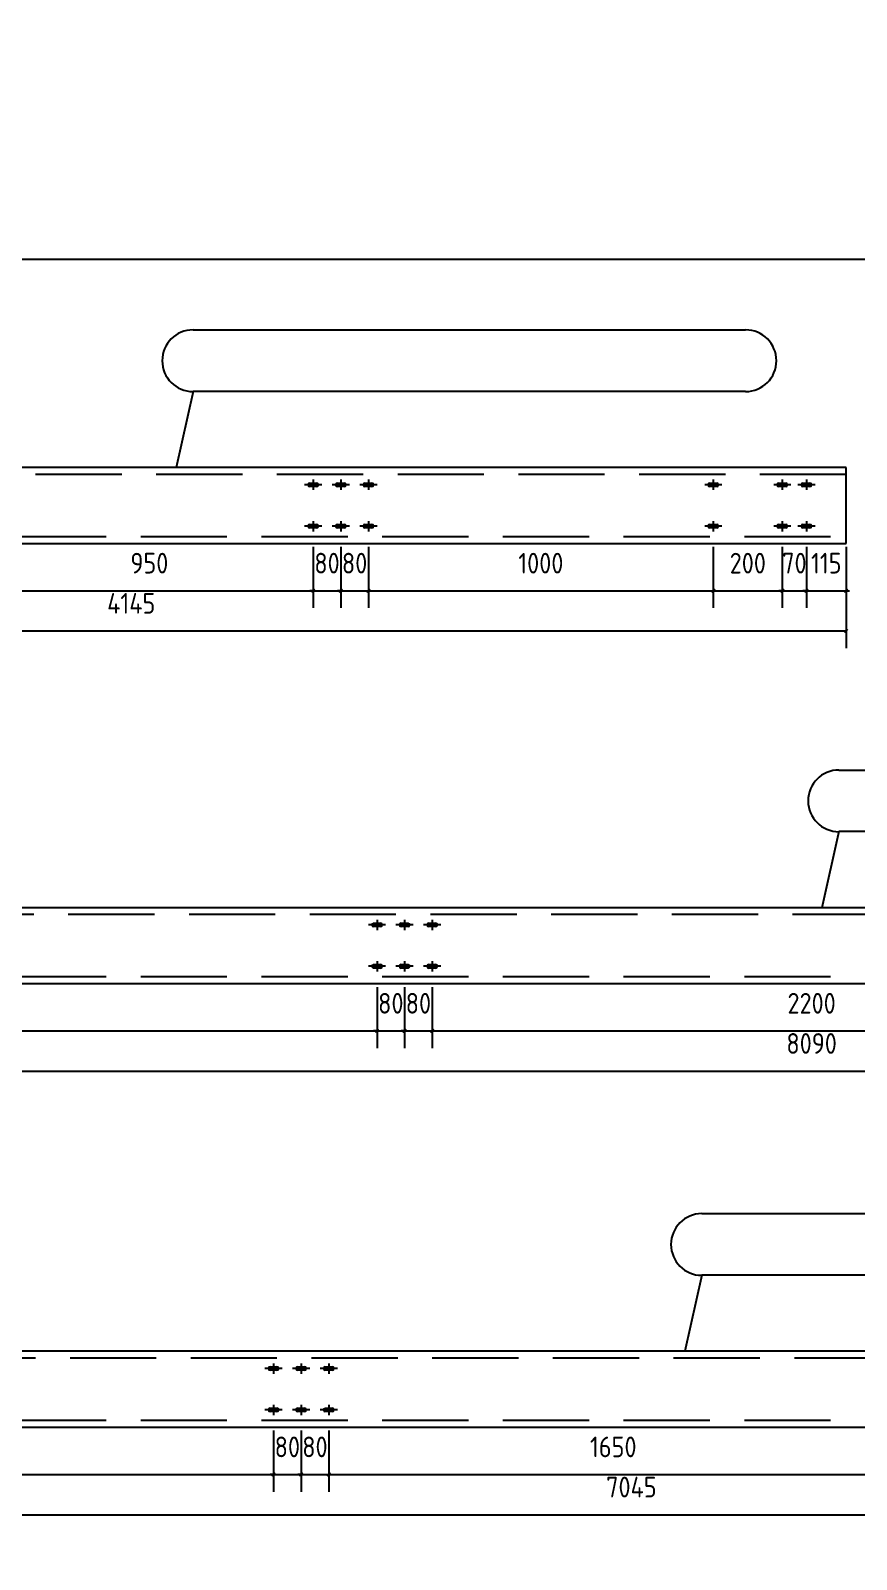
# Model space of a CAD drawing. Extents: x 533809 to 747315, y -17138 to 180511.
# Drawn here: x 642708 to 645102, y 73592 to 78025 of the extents above; entities that cross this region are included whole.
import ezdxf

# ---------------------------------------------------------------- set-up
doc = ezdxf.new("R2010")
doc.units = 0
doc.header["$LTSCALE"] = 1000
doc.header["$MEASUREMENT"] = 0
doc.linetypes.add('DASH', pattern=[0.35, 0.25, -0.1])
doc.layers.add('AXIS', color=3, linetype='Continuous')
doc.styles.get("Standard").update_dxf_attribs({"font": 'gbenor.shx', "bigfont": 'gbcbig.shx'})
doc.dimstyles.get("Standard").update_dxf_attribs({"dimscale": 100, "dimtxt": 3.5, "dimasz": 1, "dimexe": 2.5, "dimexo": 3, "dimgap": 1.5, "dimtad": 1, "dimdec": 0, "dimzin": 0, "dimdsep": 46, "dimtxsty": 'Standard', "dimblk": 'ARCHTICK', "dimcen": 0.09, "dimadec": 0, "dimazin": 0, "dimtfac": 1, "dimtdec": 0, "dimtix": 1, "dimtmove": 2, "dimatfit": 3, "dimfxl": 1, "dimtolj": 1, "dimtzin": 0, "dimarcsym": 0})

# ---------------------------------------------------------------- blocks, each defined once
blk = doc.blocks.new('_ArchTick')
at = {"color": 0, "linetype": 'ByBlock', "const_width": 0.4}
blk.add_lwpolyline([(-0.5, -0.5), (0.5, 0.5)], dxfattribs=at)
blk = doc.blocks.new('*D1554')
at = {"layer": 'AXIS', "color": 3, "lineweight": -2}
for p, q in [((642577.3, 76527.9), (642577.3, 76350.7)), ((643527.3, 76527.9), (643527.3, 76350.7)), ((642577.3, 76400.7), (643527.3, 76400.7))]:
    blk.add_line(p, q, dxfattribs=at)
at = {"layer": 'Defpoints', "color": 0}
for p in [(642577.3, 76537.9), (643527.3, 76537.9), (643527.3, 76400.7)]:
    blk.add_point(p, dxfattribs=at)
at = {"layer": 'AXIS', "color": 3, "lineweight": -2, "xscale": 10, "yscale": 10, "zscale": 10, "rotation": 180}
blk.add_blockref('_ArchTick', (642577.3, 76400.7), dxfattribs=at)
at = {"layer": 'AXIS', "color": 3, "lineweight": -2, "xscale": 10, "yscale": 10, "zscale": 10}
blk.add_blockref('_ArchTick', (643527.3, 76400.7), dxfattribs=at)
at = {"layer": 'AXIS', "color": 0, "insert": (643052.3, 76480.7), "char_height": 60, "attachment_point": 5}
blk.add_mtext('\\A1;950', dxfattribs=at)
blk = doc.blocks.new('*D1555')
at = {"layer": 'AXIS', "color": 3, "lineweight": -2}
for p, q in [((643607.3, 76527.9), (643607.3, 76350.7)), ((643687.3, 76527.9), (643687.3, 76350.7)), ((643607.3, 76400.7), (643597.3, 76400.7)), ((643607.3, 76400.7), (643687.3, 76400.7)), ((643687.3, 76400.7), (643697.3, 76400.7))]:
    blk.add_line(p, q, dxfattribs=at)
at = {"layer": 'Defpoints', "color": 0}
for p in [(643607.3, 76537.9), (643687.3, 76537.9), (643687.3, 76400.7)]:
    blk.add_point(p, dxfattribs=at)
at = {"layer": 'AXIS', "color": 3, "lineweight": -2, "xscale": 10, "yscale": 10, "zscale": 10}
blk.add_blockref('_ArchTick', (643607.3, 76400.7), dxfattribs=at)
at = {"layer": 'AXIS', "color": 3, "lineweight": -2, "xscale": 10, "yscale": 10, "zscale": 10, "rotation": 180}
blk.add_blockref('_ArchTick', (643687.3, 76400.7), dxfattribs=at)
at = {"layer": 'AXIS', "color": 0, "insert": (643647.3, 76480.7), "char_height": 60, "attachment_point": 5}
blk.add_mtext('\\A1;80', dxfattribs=at)
blk = doc.blocks.new('*D1556')
at = {"layer": 'AXIS', "color": 3, "lineweight": -2}
for p, q in [((643687.3, 76527.9), (643687.3, 76350.7)), ((644687.3, 76527.9), (644687.3, 76350.7)), ((643687.3, 76400.7), (644687.3, 76400.7))]:
    blk.add_line(p, q, dxfattribs=at)
at = {"layer": 'Defpoints', "color": 0}
for p in [(643687.3, 76537.9), (644687.3, 76537.9), (644687.3, 76400.7)]:
    blk.add_point(p, dxfattribs=at)
at = {"layer": 'AXIS', "color": 3, "lineweight": -2, "xscale": 10, "yscale": 10, "zscale": 10, "rotation": 180}
blk.add_blockref('_ArchTick', (643687.3, 76400.7), dxfattribs=at)
at = {"layer": 'AXIS', "color": 3, "lineweight": -2, "xscale": 10, "yscale": 10, "zscale": 10}
blk.add_blockref('_ArchTick', (644687.3, 76400.7), dxfattribs=at)
at = {"layer": 'AXIS', "color": 0, "insert": (644187.3, 76480.7), "char_height": 60, "attachment_point": 5}
blk.add_mtext('\\A1;1000', dxfattribs=at)
blk = doc.blocks.new('*D1557')
at = {"layer": 'AXIS', "color": 3, "lineweight": -2}
for p, q in [((644687.3, 76527.9), (644687.3, 76350.7)), ((644887.3, 76527.9), (644887.3, 76350.7)), ((644687.3, 76400.7), (644887.3, 76400.7))]:
    blk.add_line(p, q, dxfattribs=at)
at = {"layer": 'Defpoints', "color": 0}
for p in [(644687.3, 76537.9), (644887.3, 76537.9), (644887.3, 76400.7)]:
    blk.add_point(p, dxfattribs=at)
at = {"layer": 'AXIS', "color": 3, "lineweight": -2, "xscale": 10, "yscale": 10, "zscale": 10, "rotation": 180}
blk.add_blockref('_ArchTick', (644687.3, 76400.7), dxfattribs=at)
at = {"layer": 'AXIS', "color": 3, "lineweight": -2, "xscale": 10, "yscale": 10, "zscale": 10}
blk.add_blockref('_ArchTick', (644887.3, 76400.7), dxfattribs=at)
at = {"layer": 'AXIS', "color": 0, "insert": (644787.3, 76480.7), "char_height": 60, "attachment_point": 5}
blk.add_mtext('\\A1;200', dxfattribs=at)
blk = doc.blocks.new('*D1558')
at = {"layer": 'AXIS', "color": 3, "lineweight": -2}
for p, q in [((644887.3, 76527.9), (644887.3, 76350.7)), ((644957.3, 76527.9), (644957.3, 76350.7)), ((644887.3, 76400.7), (644877.3, 76400.7)), ((644887.3, 76400.7), (644957.3, 76400.7)), ((644957.3, 76400.7), (644967.3, 76400.7))]:
    blk.add_line(p, q, dxfattribs=at)
at = {"layer": 'Defpoints', "color": 0}
for p in [(644887.3, 76537.9), (644957.3, 76537.9), (644957.3, 76400.7)]:
    blk.add_point(p, dxfattribs=at)
at = {"layer": 'AXIS', "color": 3, "lineweight": -2, "xscale": 10, "yscale": 10, "zscale": 10}
blk.add_blockref('_ArchTick', (644887.3, 76400.7), dxfattribs=at)
at = {"layer": 'AXIS', "color": 3, "lineweight": -2, "xscale": 10, "yscale": 10, "zscale": 10, "rotation": 180}
blk.add_blockref('_ArchTick', (644957.3, 76400.7), dxfattribs=at)
at = {"layer": 'AXIS', "color": 0, "insert": (644922.3, 76480.7), "char_height": 60, "attachment_point": 5}
blk.add_mtext('\\A1;70', dxfattribs=at)
blk = doc.blocks.new('*D1559')
at = {"layer": 'AXIS', "color": 3, "lineweight": -2}
for p, q in [((644957.3, 76527.9), (644957.3, 76350.7)), ((645072.3, 76527.9), (645072.3, 76350.7)), ((644957.3, 76400.7), (644947.3, 76400.7)), ((644957.3, 76400.7), (645072.3, 76400.7)), ((645072.3, 76400.7), (645082.3, 76400.7))]:
    blk.add_line(p, q, dxfattribs=at)
at = {"layer": 'Defpoints', "color": 0}
for p in [(644957.3, 76537.9), (645072.3, 76537.9), (645072.3, 76400.7)]:
    blk.add_point(p, dxfattribs=at)
at = {"layer": 'AXIS', "color": 3, "lineweight": -2, "xscale": 10, "yscale": 10, "zscale": 10}
blk.add_blockref('_ArchTick', (644957.3, 76400.7), dxfattribs=at)
at = {"layer": 'AXIS', "color": 3, "lineweight": -2, "xscale": 10, "yscale": 10, "zscale": 10, "rotation": 180}
blk.add_blockref('_ArchTick', (645072.3, 76400.7), dxfattribs=at)
at = {"layer": 'AXIS', "color": 0, "insert": (645014.8, 76480.7), "char_height": 60, "attachment_point": 5}
blk.add_mtext('\\A1;115', dxfattribs=at)
blk = doc.blocks.new('*D1561')
at = {"layer": 'AXIS', "color": 3, "lineweight": -2}
for p, q in [((640927.3, 76527.9), (640927.3, 76234.2)), ((645072.3, 76527.9), (645072.3, 76234.2)), ((640927.3, 76284.2), (645072.3, 76284.2))]:
    blk.add_line(p, q, dxfattribs=at)
at = {"layer": 'Defpoints', "color": 0}
for p in [(640927.3, 76537.9), (645072.3, 76537.9), (645072.3, 76284.2)]:
    blk.add_point(p, dxfattribs=at)
at = {"layer": 'AXIS', "color": 3, "lineweight": -2, "xscale": 10, "yscale": 10, "zscale": 10, "rotation": 180}
blk.add_blockref('_ArchTick', (640927.3, 76284.2), dxfattribs=at)
at = {"layer": 'AXIS', "color": 3, "lineweight": -2, "xscale": 10, "yscale": 10, "zscale": 10}
blk.add_blockref('_ArchTick', (645072.3, 76284.2), dxfattribs=at)
at = {"layer": 'AXIS', "color": 0, "insert": (642999.8, 76364.2), "char_height": 60, "attachment_point": 5}
blk.add_mtext('\\A1;4145', dxfattribs=at)
blk = doc.blocks.new('*D1566')
at = {"layer": 'AXIS', "color": 3, "lineweight": -2}
for p, q in [((641312.3, 75251.8), (641312.3, 75074.6)), ((643712.3, 75251.8), (643712.3, 75074.6)), ((641312.3, 75124.6), (643712.3, 75124.6))]:
    blk.add_line(p, q, dxfattribs=at)
at = {"layer": 'Defpoints', "color": 0}
for p in [(641312.3, 75261.8), (643712.3, 75261.8), (643712.3, 75124.6)]:
    blk.add_point(p, dxfattribs=at)
at = {"layer": 'AXIS', "color": 3, "lineweight": -2, "xscale": 10, "yscale": 10, "zscale": 10, "rotation": 180}
blk.add_blockref('_ArchTick', (641312.3, 75124.6), dxfattribs=at)
at = {"layer": 'AXIS', "color": 3, "lineweight": -2, "xscale": 10, "yscale": 10, "zscale": 10}
blk.add_blockref('_ArchTick', (643712.3, 75124.6), dxfattribs=at)
at = {"layer": 'AXIS', "color": 0, "insert": (642512.3, 75204.6), "char_height": 60, "attachment_point": 5}
blk.add_mtext('\\A1;2400', dxfattribs=at)
blk = doc.blocks.new('*D1567')
at = {"layer": 'AXIS', "color": 3, "lineweight": -2}
for p, q in [((643712.3, 75251.8), (643712.3, 75074.6)), ((643792.3, 75251.8), (643792.3, 75074.6)), ((643712.3, 75124.6), (643702.3, 75124.6)), ((643712.3, 75124.6), (643792.3, 75124.6)), ((643792.3, 75124.6), (643802.3, 75124.6))]:
    blk.add_line(p, q, dxfattribs=at)
at = {"layer": 'Defpoints', "color": 0}
for p in [(643712.3, 75261.8), (643792.3, 75261.8), (643792.3, 75124.6)]:
    blk.add_point(p, dxfattribs=at)
at = {"layer": 'AXIS', "color": 3, "lineweight": -2, "xscale": 10, "yscale": 10, "zscale": 10}
blk.add_blockref('_ArchTick', (643712.3, 75124.6), dxfattribs=at)
at = {"layer": 'AXIS', "color": 3, "lineweight": -2, "xscale": 10, "yscale": 10, "zscale": 10, "rotation": 180}
blk.add_blockref('_ArchTick', (643792.3, 75124.6), dxfattribs=at)
at = {"layer": 'AXIS', "color": 0, "insert": (643752.3, 75204.6), "char_height": 60, "attachment_point": 5}
blk.add_mtext('\\A1;80', dxfattribs=at)
blk = doc.blocks.new('*D1568')
at = {"layer": 'AXIS', "color": 3, "lineweight": -2}
for p, q in [((643872.3, 75251.8), (643872.3, 75074.6)), ((646072.3, 75251.8), (646072.3, 75074.6)), ((643872.3, 75124.6), (646072.3, 75124.6))]:
    blk.add_line(p, q, dxfattribs=at)
at = {"layer": 'Defpoints', "color": 0}
for p in [(643872.3, 75261.8), (646072.3, 75261.8), (646072.3, 75124.6)]:
    blk.add_point(p, dxfattribs=at)
at = {"layer": 'AXIS', "color": 3, "lineweight": -2, "xscale": 10, "yscale": 10, "zscale": 10, "rotation": 180}
blk.add_blockref('_ArchTick', (643872.3, 75124.6), dxfattribs=at)
at = {"layer": 'AXIS', "color": 3, "lineweight": -2, "xscale": 10, "yscale": 10, "zscale": 10}
blk.add_blockref('_ArchTick', (646072.3, 75124.6), dxfattribs=at)
at = {"layer": 'AXIS', "color": 0, "insert": (644972.3, 75204.6), "char_height": 60, "attachment_point": 5}
blk.add_mtext('\\A1;2200', dxfattribs=at)
blk = doc.blocks.new('*D1576')
at = {"layer": 'AXIS', "color": 3, "lineweight": -2}
for p, q in [((640927.3, 75251.8), (640927.3, 74958.1)), ((649017.3, 75251.8), (649017.3, 74958.1)), ((640927.3, 75008.1), (649017.3, 75008.1))]:
    blk.add_line(p, q, dxfattribs=at)
at = {"layer": 'Defpoints', "color": 0}
for p in [(640927.3, 75261.8), (649017.3, 75261.8), (649017.3, 75008.1)]:
    blk.add_point(p, dxfattribs=at)
at = {"layer": 'AXIS', "color": 3, "lineweight": -2, "xscale": 10, "yscale": 10, "zscale": 10, "rotation": 180}
blk.add_blockref('_ArchTick', (640927.3, 75008.1), dxfattribs=at)
at = {"layer": 'AXIS', "color": 3, "lineweight": -2, "xscale": 10, "yscale": 10, "zscale": 10}
blk.add_blockref('_ArchTick', (649017.3, 75008.1), dxfattribs=at)
at = {"layer": 'AXIS', "color": 0, "insert": (644972.3, 75088.1), "char_height": 60, "attachment_point": 5}
blk.add_mtext('\\A1;8090', dxfattribs=at)
blk = doc.blocks.new('*D1583')
at = {"layer": 'AXIS', "color": 3, "lineweight": -2}
for p, q in [((641312.3, 73965.6), (641312.3, 73788.4)), ((643412.3, 73965.6), (643412.3, 73788.4)), ((641312.3, 73838.4), (643412.3, 73838.4))]:
    blk.add_line(p, q, dxfattribs=at)
at = {"layer": 'Defpoints', "color": 0}
for p in [(641312.3, 73975.6), (643412.3, 73975.6), (643412.3, 73838.4)]:
    blk.add_point(p, dxfattribs=at)
at = {"layer": 'AXIS', "color": 3, "lineweight": -2, "xscale": 10, "yscale": 10, "zscale": 10, "rotation": 180}
blk.add_blockref('_ArchTick', (641312.3, 73838.4), dxfattribs=at)
at = {"layer": 'AXIS', "color": 3, "lineweight": -2, "xscale": 10, "yscale": 10, "zscale": 10}
blk.add_blockref('_ArchTick', (643412.3, 73838.4), dxfattribs=at)
at = {"layer": 'AXIS', "color": 0, "insert": (642362.3, 73918.4), "char_height": 60, "attachment_point": 5}
blk.add_mtext('\\A1;2100', dxfattribs=at)
blk = doc.blocks.new('*D1584')
at = {"layer": 'AXIS', "color": 3, "lineweight": -2}
for p, q in [((643412.3, 73965.6), (643412.3, 73788.4)), ((643492.3, 73965.6), (643492.3, 73788.4)), ((643412.3, 73838.4), (643402.3, 73838.4)), ((643412.3, 73838.4), (643492.3, 73838.4)), ((643492.3, 73838.4), (643502.3, 73838.4))]:
    blk.add_line(p, q, dxfattribs=at)
at = {"layer": 'Defpoints', "color": 0}
for p in [(643412.3, 73975.6), (643492.3, 73975.6), (643492.3, 73838.4)]:
    blk.add_point(p, dxfattribs=at)
at = {"layer": 'AXIS', "color": 3, "lineweight": -2, "xscale": 10, "yscale": 10, "zscale": 10}
blk.add_blockref('_ArchTick', (643412.3, 73838.4), dxfattribs=at)
at = {"layer": 'AXIS', "color": 3, "lineweight": -2, "xscale": 10, "yscale": 10, "zscale": 10, "rotation": 180}
blk.add_blockref('_ArchTick', (643492.3, 73838.4), dxfattribs=at)
at = {"layer": 'AXIS', "color": 0, "insert": (643452.3, 73918.4), "char_height": 60, "attachment_point": 5}
blk.add_mtext('\\A1;80', dxfattribs=at)
blk = doc.blocks.new('*D1585')
at = {"layer": 'AXIS', "color": 3, "lineweight": -2}
for p, q in [((643572.3, 73965.6), (643572.3, 73788.4)), ((645222.3, 73965.6), (645222.3, 73788.4)), ((643572.3, 73838.4), (645222.3, 73838.4))]:
    blk.add_line(p, q, dxfattribs=at)
at = {"layer": 'Defpoints', "color": 0}
for p in [(643572.3, 73975.6), (645222.3, 73975.6), (645222.3, 73838.4)]:
    blk.add_point(p, dxfattribs=at)
at = {"layer": 'AXIS', "color": 3, "lineweight": -2, "xscale": 10, "yscale": 10, "zscale": 10, "rotation": 180}
blk.add_blockref('_ArchTick', (643572.3, 73838.4), dxfattribs=at)
at = {"layer": 'AXIS', "color": 3, "lineweight": -2, "xscale": 10, "yscale": 10, "zscale": 10}
blk.add_blockref('_ArchTick', (645222.3, 73838.4), dxfattribs=at)
at = {"layer": 'AXIS', "color": 0, "insert": (644397.3, 73918.4), "char_height": 60, "attachment_point": 5}
blk.add_mtext('\\A1;1650', dxfattribs=at)
blk = doc.blocks.new('*D1593')
at = {"layer": 'AXIS', "color": 3, "lineweight": -2}
for p, q in [((640927.3, 73965.6), (640927.3, 73671.9)), ((647972.3, 73965.6), (647972.3, 73671.9)), ((640927.3, 73721.9), (647972.3, 73721.9))]:
    blk.add_line(p, q, dxfattribs=at)
at = {"layer": 'Defpoints', "color": 0}
for p in [(640927.3, 73975.6), (647972.3, 73975.6), (647972.3, 73721.9)]:
    blk.add_point(p, dxfattribs=at)
at = {"layer": 'AXIS', "color": 3, "lineweight": -2, "xscale": 10, "yscale": 10, "zscale": 10, "rotation": 180}
blk.add_blockref('_ArchTick', (640927.3, 73721.9), dxfattribs=at)
at = {"layer": 'AXIS', "color": 3, "lineweight": -2, "xscale": 10, "yscale": 10, "zscale": 10}
blk.add_blockref('_ArchTick', (647972.3, 73721.9), dxfattribs=at)
at = {"layer": 'AXIS', "color": 0, "insert": (644449.8, 73801.9), "char_height": 60, "attachment_point": 5}
blk.add_mtext('\\A1;7045', dxfattribs=at)
blk = doc.blocks.new('*D1672')
at = {"layer": 'AXIS', "color": 3, "lineweight": -2}
for p, q in [((643527.3, 76527.9), (643527.3, 76350.7)), ((643607.3, 76527.9), (643607.3, 76350.7)), ((643527.3, 76400.7), (643517.3, 76400.7)), ((643527.3, 76400.7), (643607.3, 76400.7)), ((643607.3, 76400.7), (643617.3, 76400.7))]:
    blk.add_line(p, q, dxfattribs=at)
at = {"layer": 'Defpoints', "color": 0}
for p in [(643527.3, 76537.9), (643607.3, 76537.9), (643607.3, 76400.7)]:
    blk.add_point(p, dxfattribs=at)
at = {"layer": 'AXIS', "color": 3, "lineweight": -2, "xscale": 10, "yscale": 10, "zscale": 10}
blk.add_blockref('_ArchTick', (643527.3, 76400.7), dxfattribs=at)
at = {"layer": 'AXIS', "color": 3, "lineweight": -2, "xscale": 10, "yscale": 10, "zscale": 10, "rotation": 180}
blk.add_blockref('_ArchTick', (643607.3, 76400.7), dxfattribs=at)
at = {"layer": 'AXIS', "color": 0, "insert": (643567.3, 76480.7), "char_height": 60, "attachment_point": 5}
blk.add_mtext('\\A1;80', dxfattribs=at)
blk = doc.blocks.new('*D1677')
at = {"layer": 'AXIS', "color": 3, "lineweight": -2}
for p, q in [((643492.3, 73965.6), (643492.3, 73788.4)), ((643572.3, 73965.6), (643572.3, 73788.4)), ((643492.3, 73838.4), (643482.3, 73838.4)), ((643492.3, 73838.4), (643572.3, 73838.4)), ((643572.3, 73838.4), (643582.3, 73838.4))]:
    blk.add_line(p, q, dxfattribs=at)
at = {"layer": 'Defpoints', "color": 0}
for p in [(643492.3, 73975.6), (643572.3, 73975.6), (643572.3, 73838.4)]:
    blk.add_point(p, dxfattribs=at)
at = {"layer": 'AXIS', "color": 3, "lineweight": -2, "xscale": 10, "yscale": 10, "zscale": 10}
blk.add_blockref('_ArchTick', (643492.3, 73838.4), dxfattribs=at)
at = {"layer": 'AXIS', "color": 3, "lineweight": -2, "xscale": 10, "yscale": 10, "zscale": 10, "rotation": 180}
blk.add_blockref('_ArchTick', (643572.3, 73838.4), dxfattribs=at)
at = {"layer": 'AXIS', "color": 0, "insert": (643532.3, 73918.4), "char_height": 60, "attachment_point": 5}
blk.add_mtext('\\A1;80', dxfattribs=at)
blk = doc.blocks.new('*D1679')
at = {"layer": 'AXIS', "color": 3, "lineweight": -2}
for p, q in [((643792.3, 75251.8), (643792.3, 75074.6)), ((643872.3, 75251.8), (643872.3, 75074.6)), ((643792.3, 75124.6), (643782.3, 75124.6)), ((643792.3, 75124.6), (643872.3, 75124.6)), ((643872.3, 75124.6), (643882.3, 75124.6))]:
    blk.add_line(p, q, dxfattribs=at)
at = {"layer": 'Defpoints', "color": 0}
for p in [(643792.3, 75261.8), (643872.3, 75261.8), (643872.3, 75124.6)]:
    blk.add_point(p, dxfattribs=at)
at = {"layer": 'AXIS', "color": 3, "lineweight": -2, "xscale": 10, "yscale": 10, "zscale": 10}
blk.add_blockref('_ArchTick', (643792.3, 75124.6), dxfattribs=at)
at = {"layer": 'AXIS', "color": 3, "lineweight": -2, "xscale": 10, "yscale": 10, "zscale": 10, "rotation": 180}
blk.add_blockref('_ArchTick', (643872.3, 75124.6), dxfattribs=at)
at = {"layer": 'AXIS', "color": 0, "insert": (643832.3, 75204.6), "char_height": 60, "attachment_point": 5}
blk.add_mtext('\\A1;80', dxfattribs=at)

msp = doc.modelspace()

# ---------------------------------------------------------------- linework, layer by layer
for p, q in [((643178.9, 76978.2), (643129.8, 76757.9)), ((645072.3, 76757.9), (640927.3, 76757.9)), ((645072.3, 76537.9), (645072.3, 76757.9)), ((643552.3, 76707.9), (643502.3, 76707.9)), ((643517.3, 76712.9), (643537.3, 76712.9)), ((643537.3, 76702.9), (643517.3, 76702.9)), ((643527.3, 76722.9), (643527.3, 76692.9)), ((643632.3, 76707.9), (643582.3, 76707.9)), ((643597.3, 76712.9), (643617.3, 76712.9)), ((643617.3, 76702.9), (643597.3, 76702.9)), ((643607.3, 76722.9), (643607.3, 76692.9)), ((643712.3, 76707.9), (643662.3, 76707.9)), ((643677.3, 76712.9), (643697.3, 76712.9)), ((643697.3, 76702.9), (643677.3, 76702.9)), ((643687.3, 76722.9), (643687.3, 76692.9)), ((644712.3, 76707.9), (644662.3, 76707.9)), ((644677.3, 76712.9), (644697.3, 76712.9)), ((644697.3, 76702.9), (644677.3, 76702.9)), ((644687.3, 76722.9), (644687.3, 76692.9)), ((644912.3, 76707.9), (644862.3, 76707.9)), ((644877.3, 76712.9), (644897.3, 76712.9)), ((644897.3, 76702.9), (644877.3, 76702.9)), ((644887.3, 76722.9), (644887.3, 76692.9)), ((644982.3, 76707.9), (644932.3, 76707.9)), ((644947.3, 76712.9), (644967.3, 76712.9)), ((644967.3, 76702.9), (644947.3, 76702.9)), ((644957.3, 76722.9), (644957.3, 76692.9)), ((643527.3, 76602.9), (643527.3, 76572.9)), ((643607.3, 76602.9), (643607.3, 76572.9)), ((643687.3, 76602.9), (643687.3, 76572.9)), ((644687.3, 76602.9), (644687.3, 76572.9)), ((644887.3, 76602.9), (644887.3, 76572.9)), ((644957.3, 76602.9), (644957.3, 76572.9)), ((643552.3, 76587.9), (643502.3, 76587.9)), ((643517.3, 76592.9), (643537.3, 76592.9)), ((643537.3, 76582.9), (643517.3, 76582.9)), ((643632.3, 76587.9), (643582.3, 76587.9)), ((643597.3, 76592.9), (643617.3, 76592.9)), ((643617.3, 76582.9), (643597.3, 76582.9)), ((643712.3, 76587.9), (643662.3, 76587.9)), ((643677.3, 76592.9), (643697.3, 76592.9)), ((643697.3, 76582.9), (643677.3, 76582.9)), ((644712.3, 76587.9), (644662.3, 76587.9)), ((644677.3, 76592.9), (644697.3, 76592.9)), ((644697.3, 76582.9), (644677.3, 76582.9)), ((644912.3, 76587.9), (644862.3, 76587.9)), ((644877.3, 76592.9), (644897.3, 76592.9)), ((644897.3, 76582.9), (644877.3, 76582.9)), ((644982.3, 76587.9), (644932.3, 76587.9)), ((644947.3, 76592.9), (644967.3, 76592.9)), ((644967.3, 76582.9), (644947.3, 76582.9)), ((640927.3, 76537.9), (645072.3, 76537.9)), ((645051.4, 75702.2), (645002.3, 75481.8)), ((649017.3, 75481.8), (640927.3, 75481.8)), ((643712.3, 75446.8), (643712.3, 75416.8)), ((643792.3, 75446.8), (643792.3, 75416.8)), ((643872.3, 75446.8), (643872.3, 75416.8)), ((643737.3, 75431.8), (643687.3, 75431.8)), ((643702.3, 75436.8), (643722.3, 75436.8)), ((643722.3, 75426.8), (643702.3, 75426.8)), ((643817.3, 75431.8), (643767.3, 75431.8)), ((643782.3, 75436.8), (643802.3, 75436.8)), ((643802.3, 75426.8), (643782.3, 75426.8)), ((643897.3, 75431.8), (643847.3, 75431.8)), ((643862.3, 75436.8), (643882.3, 75436.8)), ((643882.3, 75426.8), (643862.3, 75426.8)), ((643737.3, 75311.8), (643687.3, 75311.8)), ((643702.3, 75316.8), (643722.3, 75316.8)), ((643712.3, 75326.8), (643712.3, 75296.8)), ((643817.3, 75311.8), (643767.3, 75311.8)), ((643782.3, 75316.8), (643802.3, 75316.8)), ((643792.3, 75326.8), (643792.3, 75296.8)), ((643897.3, 75311.8), (643847.3, 75311.8)), ((643862.3, 75316.8), (643882.3, 75316.8)), ((643872.3, 75326.8), (643872.3, 75296.8)), ((643722.3, 75306.8), (643702.3, 75306.8)), ((643802.3, 75306.8), (643782.3, 75306.8)), ((643882.3, 75306.8), (643862.3, 75306.8)), ((640927.3, 75261.8), (649017.3, 75261.8)), ((644653.9, 74415.9), (644604.8, 74195.6)), ((647972.3, 74195.6), (640927.3, 74195.6)), ((643412.3, 74160.6), (643412.3, 74130.6)), ((643492.3, 74160.6), (643492.3, 74130.6)), ((643572.3, 74160.6), (643572.3, 74130.6)), ((643437.3, 74145.6), (643387.3, 74145.6)), ((643402.3, 74150.6), (643422.3, 74150.6)), ((643422.3, 74140.6), (643402.3, 74140.6)), ((643517.3, 74145.6), (643467.3, 74145.6)), ((643482.3, 74150.6), (643502.3, 74150.6)), ((643502.3, 74140.6), (643482.3, 74140.6)), ((643597.3, 74145.6), (643547.3, 74145.6)), ((643562.3, 74150.6), (643582.3, 74150.6)), ((643582.3, 74140.6), (643562.3, 74140.6)), ((643402.3, 74030.6), (643422.3, 74030.6)), ((643412.3, 74040.6), (643412.3, 74010.6)), ((643482.3, 74030.6), (643502.3, 74030.6)), ((643492.3, 74040.6), (643492.3, 74010.6)), ((643562.3, 74030.6), (643582.3, 74030.6)), ((643572.3, 74040.6), (643572.3, 74010.6)), ((643437.3, 74025.6), (643387.3, 74025.6)), ((643422.3, 74020.6), (643402.3, 74020.6)), ((643517.3, 74025.6), (643467.3, 74025.6)), ((643502.3, 74020.6), (643482.3, 74020.6)), ((643597.3, 74025.6), (643547.3, 74025.6)), ((643582.3, 74020.6), (643562.3, 74020.6)), ((640927.3, 73975.6), (647972.3, 73975.6))]:
    msp.add_line(p, q)
at = {"linetype": 'DASH'}
for p, q in [((645072.3, 76737.9), (640927.3, 76737.9)), ((640927.3, 76557.9), (645072.3, 76557.9)), ((649017.3, 75461.8), (640927.3, 75461.8)), ((640927.3, 75281.8), (649017.3, 75281.8)), ((647972.3, 74175.6), (640927.3, 74175.6)), ((640927.3, 73995.6), (647972.3, 73995.6))]:
    msp.add_line(p, q, dxfattribs=at)
for points in [[(640389.1, 77362.3), (684939.1, 77362.3), (684939.1, 108862.3), (640389.1, 108862.3)], [(640389.1, 77362.3), (650784.1, 77362.3), (650784.1, 70012.3), (640389.1, 70012.3)]]:
    msp.add_lwpolyline(points, close=True)
for points in [[(643178.9, 77157), (644780.8, 77157)], [(644780.8, 76978.2), (643178.9, 76978.2)], [(645051.4, 75880.9), (646653.3, 75880.9)], [(646653.3, 75702.2), (645051.4, 75702.2)], [(644653.9, 74594.7), (646255.8, 74594.7)], [(646255.8, 74415.9), (644653.9, 74415.9)]]:
    msp.add_lwpolyline(points)
for centre, radius, start, end in [((643178.9, 77067.6), 89.4, 90, 270), ((644780.8, 77067.6), 89.4, 270, 90), ((643517.3, 76707.9), 5, 90, 270), ((643537.3, 76707.9), 5, 270, 90), ((643597.3, 76707.9), 5, 90, 270), ((643617.3, 76707.9), 5, 270, 90), ((643677.3, 76707.9), 5, 90, 270), ((643697.3, 76707.9), 5, 270, 90), ((644677.3, 76707.9), 5, 90, 270), ((644697.3, 76707.9), 5, 270, 90), ((644877.3, 76707.9), 5, 90, 270), ((644897.3, 76707.9), 5, 270, 90), ((644947.3, 76707.9), 5, 90, 270), ((644967.3, 76707.9), 5, 270, 90), ((643517.3, 76587.9), 5, 90, 270), ((643537.3, 76587.9), 5, 270, 90), ((643597.3, 76587.9), 5, 90, 270), ((643617.3, 76587.9), 5, 270, 90), ((643677.3, 76587.9), 5, 90, 270), ((643697.3, 76587.9), 5, 270, 90), ((644677.3, 76587.9), 5, 90, 270), ((644697.3, 76587.9), 5, 270, 90), ((644877.3, 76587.9), 5, 90, 270), ((644897.3, 76587.9), 5, 270, 90), ((644947.3, 76587.9), 5, 90, 270), ((644967.3, 76587.9), 5, 270, 90), ((645051.4, 75791.5), 89.4, 90, 270), ((643702.3, 75431.8), 5, 90, 270), ((643722.3, 75431.8), 5, 270, 90), ((643782.3, 75431.8), 5, 90, 270), ((643802.3, 75431.8), 5, 270, 90), ((643862.3, 75431.8), 5, 90, 270), ((643882.3, 75431.8), 5, 270, 90), ((643702.3, 75311.8), 5, 90, 270), ((643722.3, 75311.8), 5, 270, 90), ((643782.3, 75311.8), 5, 90, 270), ((643802.3, 75311.8), 5, 270, 90), ((643862.3, 75311.8), 5, 90, 270), ((643882.3, 75311.8), 5, 270, 90), ((644653.9, 74505.3), 89.4, 90, 270), ((643402.3, 74145.6), 5, 90, 270), ((643422.3, 74145.6), 5, 270, 90), ((643482.3, 74145.6), 5, 90, 270), ((643502.3, 74145.6), 5, 270, 90), ((643562.3, 74145.6), 5, 90, 270), ((643582.3, 74145.6), 5, 270, 90), ((643402.3, 74025.6), 5, 90, 270), ((643422.3, 74025.6), 5, 270, 90), ((643482.3, 74025.6), 5, 90, 270), ((643502.3, 74025.6), 5, 270, 90), ((643562.3, 74025.6), 5, 90, 270), ((643582.3, 74025.6), 5, 270, 90)]:
    msp.add_arc(centre, radius, start, end)

# ---------------------------------------------------------------- dimensions: what is measured, and where the dimension line sits
at = {"layer": 'AXIS', "color": 0}
for p1, p2, picture, middle in [((640927.3, 76537.9), (645072.3, 76537.9), '*D1561', (642999.8, 76364.2)), ((640927.3, 75261.8), (649017.3, 75261.8), '*D1576', (644972.3, 75088.1)), ((640927.3, 73975.6), (647972.3, 73975.6), '*D1593', (644449.8, 73801.9))]:
    dim = msp.add_aligned_dim(p1=p1, p2=p2, distance=-253.7, dimstyle='Standard', override={"dimtxt": 0.6, "dimasz": 0.1, "dimexe": 0.5, "dimexo": 0.1, "dimgap": 0.5, "dimclrd": 3, "dimclre": 3}, dxfattribs=at)
    dim.commit()
    dim.dimension.update_dxf_attribs({"geometry": picture, "text_midpoint": middle})
for base, p1, p2, picture, middle in [((643527.3, 76400.7), (642577.3, 76537.9), (643527.3, 76537.9), '*D1554', (643052.3, 76480.7)), ((643607.3, 76400.7), (643527.3, 76537.9), (643607.3, 76537.9), '*D1672', (643567.3, 76480.7)), ((643687.3, 76400.7), (643607.3, 76537.9), (643687.3, 76537.9), '*D1555', (643647.3, 76480.7)), ((644687.3, 76400.7), (643687.3, 76537.9), (644687.3, 76537.9), '*D1556', (644187.3, 76480.7)), ((644887.3, 76400.7), (644687.3, 76537.9), (644887.3, 76537.9), '*D1557', (644787.3, 76480.7)), ((644957.3, 76400.7), (644887.3, 76537.9), (644957.3, 76537.9), '*D1558', (644922.3, 76480.7)), ((645072.3, 76400.7), (644957.3, 76537.9), (645072.3, 76537.9), '*D1559', (645014.8, 76480.7)), ((643712.3, 75124.6), (641312.3, 75261.8), (643712.3, 75261.8), '*D1566', (642512.3, 75204.6)), ((643792.3, 75124.6), (643712.3, 75261.8), (643792.3, 75261.8), '*D1567', (643752.3, 75204.6)), ((643872.3, 75124.6), (643792.3, 75261.8), (643872.3, 75261.8), '*D1679', (643832.3, 75204.6)), ((646072.3, 75124.6), (643872.3, 75261.8), (646072.3, 75261.8), '*D1568', (644972.3, 75204.6)), ((643412.3, 73838.4), (641312.3, 73975.6), (643412.3, 73975.6), '*D1583', (642362.3, 73918.4)), ((643492.3, 73838.4), (643412.3, 73975.6), (643492.3, 73975.6), '*D1584', (643452.3, 73918.4)), ((643572.3, 73838.4), (643492.3, 73975.6), (643572.3, 73975.6), '*D1677', (643532.3, 73918.4)), ((645222.3, 73838.4), (643572.3, 73975.6), (645222.3, 73975.6), '*D1585', (644397.3, 73918.4))]:
    dim = msp.add_linear_dim(base=base, p1=p1, p2=p2, dimstyle='Standard', override={"dimtxt": 0.6, "dimasz": 0.1, "dimexe": 0.5, "dimexo": 0.1, "dimgap": 0.5, "dimclrd": 3, "dimclre": 3}, dxfattribs=at)
    dim.commit()
    dim.dimension.update_dxf_attribs({"geometry": picture, "text_midpoint": middle})

doc.saveas('drawing.dxf')
